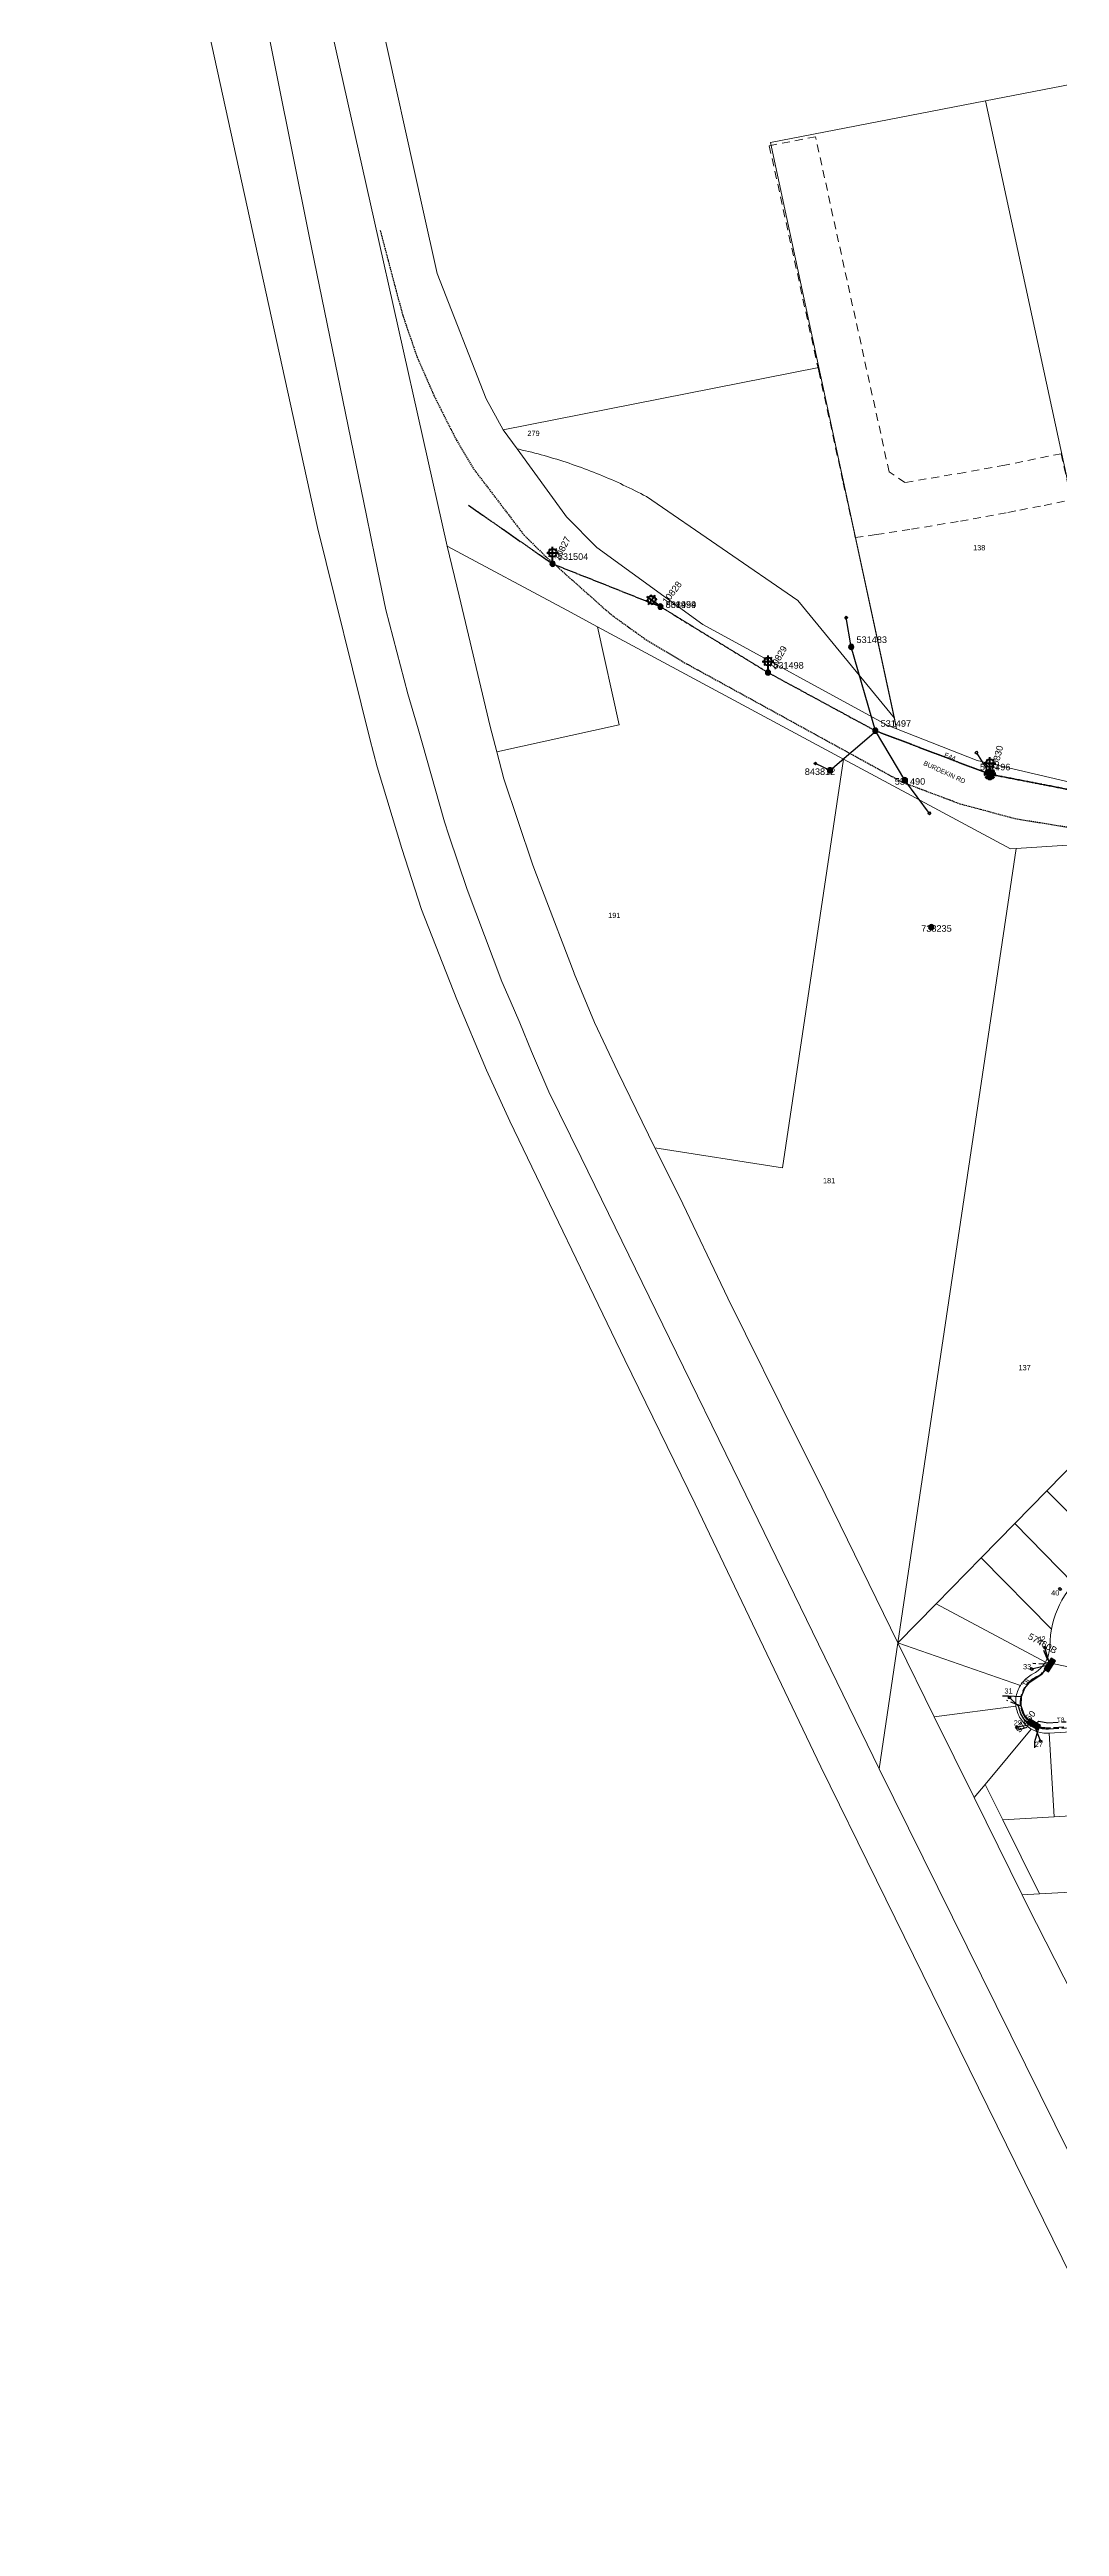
# Model space of a CAD drawing. Header units: metres. Extents: x 302094 to 304730, y 6265242 to 6268907.
# Drawn here: x 302990 to 303376, y 6267187 to 6268134 of the extents above; entities that cross this region are included whole.
import ezdxf
from ezdxf.enums import TextEntityAlignment as Align

# ---------------------------------------------------------------- set-up
doc = ezdxf.new("R2010")
doc.units = ezdxf.units.M
for name, pattern in [('Cable Exist OH', [1, 1, 0]), ('Cable Exist UG', [8.2, 4, -1.2, 1.8, -1.2]), ('Dash', [5, 3, -2]), ('DASHED', [0.75, 0.5, -0.25])]:
    doc.linetypes.add(name, pattern=pattern)
doc.layers.get('0').update_dxf_attribs({"color": 6})
for name, color, linetype, lineweight in [('Cadastre Developer_SP_EXT', 9, 'Continuous', 5), ('Cadastre Land Parcels_SP_EXT', 7, 'Continuous', 5), ('Cadastre Roads_SP_EXT', 9, 'Continuous', 5)]:
    doc.layers.add(name, color=color, linetype=linetype, lineweight=lineweight)
for name, color, linetype in [('Duct_SP_EXT', 7, 'Continuous'), ('Equip_SP_SL_EXT', 7, 'Continuous'), ('Mains_LV_EXT', 5, 'Continuous'), ('Mains_SL_EXT', 3, 'Continuous'), ('Services_SP_EXT', 7, 'Continuous'), ('SupportsOH_SP_TR_HV_LV_SL_EXT', 7, 'Continuous'), ('SupportsUG_SP_LV_EXT', 7, 'Continuous'), ('Trench_SP_EXT', 7, 'Continuous')]:
    doc.layers.add(name, color=color, linetype=linetype)
doc.layers.add('UNKNOWN_FEATURES', color=1, linetype='DASHED', plot=False)
doc.styles.add('iecARIAL', font='arial.ttf', dxfattribs={"height": 2})
doc.styles.add('POLE_LABEL', font='arial.ttf')
doc.styles.get("Standard").update_dxf_attribs({"font": 'arial.ttf'})

# ---------------------------------------------------------------- blocks, each defined once
blk = doc.blocks.new('PILLAR_EXT')
blk.add_hatch(color=256).paths.add_polyline_path([(-2.475, 0.99), (-2.475, -0.99), (2.475, -0.99), (2.475, 0.99)])
blk.add_lwpolyline([(-2.475, -0.99), (2.475, -0.99), (2.475, 0.99), (-2.475, 0.99)], close=True)
for tag, p, flags in [('OWNED_BY', (0, -0.2), 9), ('STATE', (0, -0.4), 9), ('SUPPORT_TYPE', (0, -0.6), 9), ('STREETNAME', (0, -1.8), 9), ('SUBURB', (0, -2), 1), ('USAGE', (0, -0.8), 9), ('LEGEND', (0, -1), 9), ('LOCATION', (0, -1.2), 9), ('NOTES', (0, -1.4), 9), ('PARENT', (0, -1.6), 9)]:
    blk.add_attdef(tag, p, '', height=0.2, dxfattribs=dict(flags=flags))
at = {"style": 'iecARIAL', "flags": 8}
blk.add_attdef('ASSET_NUM', (1.5, 3.5), '', height=2.5, dxfattribs=at)
blk = doc.blocks.new('SL_LANTERN_EXT')
at = {"lineweight": 40}
for p, q in [((-2.25, 4.22), (2.25, 4.22)), ((-1.46, 5.68), (-1.06, 5.28)), ((-1.46, 2.76), (-1.06, 3.16)), ((0, 1.97), (0, 6.47)), ((0, 0), (0, 2.72)), ((1.46, 5.68), (1.06, 5.28)), ((1.46, 2.76), (1.06, 3.16))]:
    blk.add_line(p, q, dxfattribs=at)
blk.add_circle((0, 4.22), 1.5, dxfattribs=at)
at = {"style": 'iecARIAL', "flags": 8}
blk.add_attdef('ASSET_NUM', (1.5, 1.5), '', height=2.5, dxfattribs=at)
for tag, p, height, flags in [('OPERATING_VOLTAGE', (0.98, -1.65), 0.2, 9), ('ORIENTATION', (0.98, -1.85), 0.2, 9), ('OWNED_BY', (0.98, -2.05), 0.2, 9), ('STATE', (0.98, -2.25), 0.2, 9), ('STREETNAME', (0.98, -9.25), 0.2, 9), ('SUBURB', (0.98, -9.45), 0.2, 1), ('CONSTRUCTED_VOLTAGE', (0.98, -0.65), 0.2, 9), ('CONTROL_TYPE', (0.98, -0.85), 0.2, 9), ('LANTERN_PURPOSE', (0.98, -1.05), 0.2, 9), ('LANTERN_TYPE', (0.98, -1.25), 0.2, 9), ('NO_PHASES', (0.98, -1.45), 0.2, 9), ('USAGE', (0.98, -2.45), 0.2, 9), ('CEXIST', (0.98, -2.65), 0.2, 9), ('CNEW', (0.98, -2.85), 0.2, 9), ('CNUMBER', (0.98, -3.05), 0.2, 9), ('CREMOVE', (0.98, -3.25), 0.2, 9), ('CREPLACE', (0.98, -3.45), 0.2, 9), ('LKINGHEIGHT', (0.98, -3.65), 0.2, 9), ('LBRACKET', (0.98, -3.85), 0.2, 9), ('LBRACKETVOCAB', (0.98, -4.05), 0.2, 9), ('LCATEGORY', (0.98, -4.25), 0.2, 9), ('LCHARGE1', (0.98, -4.45), 0.2, 9), ('LCHARGE1PERCENT', (0.98, -4.65), 0.2, 9), ('LCHARGE2', (0.98, -4.85), 0.2, 9), ('LCHARGE2PERCENT', (0.98, -5.05), 0.2, 9), ('LCHARGE3', (0.98, -5.25), 0.2, 9), ('LCHARGE3PERCENT', (0.98, -5.45), 0.2, 9), ('LEXIST', (0.98, -5.65), 0.2, 9), ('LLAMP', (0.98, -5.85), 0.2, 9), ('LLAMPVOCAB', (0.98, -6.05), 0.2, 9), ('LMAST', (0.98, -6.25), 0.2, 9), ('LMASTVOCAB', (0.98, -6.45), 0.2, 9), ('LNEW', (0.98, -6.65), 0.2, 9), ('LANTNUMBER', (0.98, -6.85), 0.2, 9), ('LOUTREACH', (0.98, -7.25), 0.2, 9), ('LOUTREACHVOCAB', (0.98, -7.45), 0.2, 9), ('LRATECODE', (0.98, -7.65), 0.2, 9), ('LREMOVE', (0.98, -7.85), 0.2, 9), ('LREPLACE', (0.98, -8.05), 0.2, 9), ('LTYPE', (0.98, -8.25), 0.2, 9), ('LTYPEVOCAB', (0.98, -8.45), 0.2, 9), ('LEGEND', (0.98, -8.65), 0.2, 9), ('LOCATION', (0.98, -8.85), 0.2, 9), ('NOTES', (0.98, -9.05), 0.2, 9), ('LNUMBER', (2.18, -3.25), 2.5, 8)]:
    blk.add_attdef(tag, p, '', height=height, dxfattribs=dict(flags=flags))
blk = doc.blocks.new('SL_NIGHTWATCH_EXT')
at = {"lineweight": 40}
h = blk.add_hatch(color=256, dxfattribs=at)
h.paths.add_polyline_path([(0.39, 1.96, 0.098491), (-0.39, 1.96), (-0.2, 0.98, -0.098491), (0.19, 0.98)])
h.paths.add_polyline_path([(0.55, 0.83, -0.098491), (0.83, 0.56), (1.66, 1.11, 0.098491), (1.11, 1.66)])
h.paths.add_polyline_path([(0.98, 0.2, -0.098491), (0.98, -0.19), (1.96, -0.39, 0.098491), (1.96, 0.39)])
h.paths.add_polyline_path([(0.83, -0.55, -0.098491), (0.56, -0.83), (1.11, -1.66, 0.098491), (1.66, -1.11)])
h.paths.add_polyline_path([(-0.19, -0.98), (-0.39, -1.96, 0.098491), (0.39, -1.96), (0.2, -0.98, -0.098491)])
h.paths.add_polyline_path([(-0.83, -0.56), (-1.66, -1.11, 0.098491), (-1.11, -1.66), (-0.55, -0.83, -0.098491)])
h.paths.add_polyline_path([(-0.98, 0.19), (-1.96, 0.39, 0.098491), (-1.96, -0.39), (-0.98, -0.2, -0.098491)])
h.paths.add_polyline_path([(-1.11, 1.66, 0.098491), (-1.66, 1.11), (-0.83, 0.55, -0.098491), (-0.56, 0.83)])
for p, q in [((-1.16, 1.63), (-1.16, 1.63, 0)), ((-1.1, 1.64), (-1.1, 1.64, 0)), ((1.08, 1.63), (1.08, 1.63, 0)), ((-0.86, -0.57), (-0.86, -0.57, 0)), ((0.82, -0.57), (0.82, -0.57, 0)), ((1.13, -1.65), (1.13, -1.65, 0)), ((1.96, -0.37), (1.96, -0.37, 0))]:
    blk.add_line(p, q, dxfattribs=at)
for points in [[(-0.98, 0.19, 0.098491), (-0.98, -0.2), (-1.96, -0.39, -0.098491), (-1.96, 0.39)], [(-0.56, 0.83, 0.098491), (-0.83, 0.55), (-1.66, 1.11, -0.098491), (-1.11, 1.66)], [(-0.2, 0.98, -0.098491), (0.19, 0.98), (0.39, 1.96, 0.098491), (-0.39, 1.96)], [(0.83, 0.56), (1.66, 1.11, 0.098491), (1.11, 1.66), (0.55, 0.83, -0.098491)], [(0.98, -0.19), (1.96, -0.39, 0.098491), (1.96, 0.39), (0.98, 0.2, -0.098491)], [(-0.83, -0.56, 0.098491), (-0.55, -0.83), (-1.11, -1.66, -0.098491), (-1.66, -1.11)], [(0.2, -0.98), (0.39, -1.96, -0.098491), (-0.39, -1.96), (-0.19, -0.98, 0.098491)], [(0.56, -0.83), (1.11, -1.66, 0.098491), (1.66, -1.11), (0.83, -0.55, -0.098491)]]:
    blk.add_lwpolyline(points, format="xyb", close=True, dxfattribs=at)
blk.add_circle((0, 0), 1, dxfattribs=at)
blk = doc.blocks.new('CCP_EXT')
blk.add_wipeout([(0, 0.57), (0.57, 0), (0, -0.57), (-0.57, 0)])
blk.add_lwpolyline([(-0.57, 0), (0, 0.57), (0.57, 0), (0, -0.57), (-0.57, 0)])
at = {"flags": 1}
blk.add_attdef('Z', (0, 0), '', height=0.2, dxfattribs=at)
at = {"flags": 9}
for tag, p in [('CCP_TYPE', (0, 0)), ('CONSTRUCTED_VOLTAGE', (0, -0.2)), ('OPERATING_VOLTAGE', (0, -0.6)), ('ORIENTATION', (0, -0.8)), ('OWNED_BY', (0, -1)), ('STATE', (0, -1.8)), ('NO_PHASES', (0, -0.4)), ('USAGE', (0, -1.2)), ('LEGEND', (0, -1.4)), ('LIFE_SUPPORT', (0, -1.6)), ('NOTES', (0, -2))]:
    blk.add_attdef(tag, text='', height=0.2, dxfattribs=at).set_placement(p, align=Align.MIDDLE_LEFT)
blk = doc.blocks.new('POLE_EXT')
blk.add_hatch(color=256).paths.add_polyline_path([(-1, 0, 1), (1, 0, 1)])
blk.add_lwpolyline([(-1, 0, 1), (1, 0, 1)], format="xyb", close=True)
for tag, height, flags, p in [('pNumber', 2.5, 8, (-17.84, 2.07)), ('OWNED_BY', 0.2, 9, (1.35, -0.4)), ('SPECIAL_USE', 0.2, 9, (1.35, -0.8)), ('STATE', 0.2, 9, (1.35, -1)), ('cLV', 0.2, 9, (1.35, -1.4)), ('hDepth', 0.2, 9, (1.35, -1.6)), ('hDia', 0.2, 9, (1.35, -1.8)), ('cHV', 0.2, 9, (1.35, -2)), ('cLinedev', 0.2, 9, (1.35, -3.4)), ('pExisting', 0.2, 9, (1.35, -3.8)), ('pFooting', 0.2, 9, (1.35, -4.4)), ('pNew', 0.2, 9, (1.35, -4.6)), ('pRelocate', 0.2, 9, (1.35, -5)), ('pRemove', 0.2, 9, (1.35, -5.2)), ('pReplace', 0.2, 9, (1.35, -5.4)), ('pStay', 0.2, 9, (1.35, -5.6)), ('pType', 0.2, 9, (1.35, -5.8)), ('cspan', 0.2, 9, (1.35, -6)), ('STREETNAME', 0.2, 9, (1.35, -6.2)), ('SUBURB', 0.2, 9, (1.35, -6.4)), ('OPERATED_BY', 0.2, 9, (1.36, -7.01)), ('PARENT', 0.2, 9, (1.35, -0.6)), ('USAGE', 0.2, 9, (1.35, -1.2)), ('LBRACKET', 0.2, 9, (1.35, -2.2)), ('LExisting', 0.2, 9, (1.35, -2.4)), ('LANTNUMBER', 0.2, 9, (1.35, -2.6)), ('LOther', 0.2, 9, (1.35, -2.8)), ('LRemove', 0.2, 9, (1.35, -3)), ('LEGEND', 0.2, 9, (1.35, -3.2)), ('LOCATION', 0.2, 9, (1.35, -3.6)), ('PFNUMBER', 0.2, 9, (1.35, -4)), ('NEWPFNUMBER', 0.2, 9, (1.35, -4.2)), ('NOTES', 0.2, 9, (1.35, -6.6)), ('MAINTAINED_BY', 0.2, 9, (1.36, -6.81))]:
    blk.add_attdef(tag, text='', height=height, dxfattribs=dict(flags=flags)).set_placement(p, align=Align.MIDDLE_LEFT)
at = {"style": 'POLE_LABEL'}
for tag, height, flags, p in [('STRUCTURE_PLANT_NUMBER', 0.2, 9, (1.35, 0.03)), ('ASSET_NUM', 2.5, 8, (2, 2)), ('STREET_CODE', 0.2, 9, (1.35, -0.2))]:
    blk.add_attdef(tag, text='', height=height, dxfattribs=dict(at, flags=flags)).set_placement(p, align=Align.MIDDLE_LEFT)
at = {"flags": 1}
blk.add_attdef('Z', (1.35, -7.33), '', height=0.2, dxfattribs=at)

msp = doc.modelspace()

# ---------------------------------------------------------------- linework, layer by layer
at = {"layer": 'Cadastre Developer_SP_EXT', "linetype": 'Dash'}
msp.add_lwpolyline([(303264.92, 6268096.88), (303283.68, 6268011.46), (303283.84, 6268010.74), (303293.19, 6267968.14), (303297.8, 6267947.13), (303305.81, 6267948.29), (303319.29, 6267950.36), (303329.21, 6267951.97), (303337.93, 6267953.47), (303342.83, 6267954.33), (303347.67, 6267955.2), (303352.48, 6267956.09), (303356.12, 6267956.78), (303360.66, 6267957.64), (303369.91, 6267959.47), (303380.31, 6267961.6), (303376.46, 6267979.19), (303354.94, 6267974.87), (303339.66, 6267972.05), (303316.72, 6267968.17), (303310.71, 6267972.28), (303282.59, 6268100.34), (303264.92, 6268096.88)], close=True, dxfattribs=at)
at = {"layer": 'Cadastre Land Parcels_SP_EXT', "linetype": 'Continuous'}
for points in [[(303040.23, 6268305.98), (303089, 6268063), (303111.06, 6267955.54), (303114.38, 6267939.34), (303118.45, 6267919.56), (303126.87, 6267887.42), (303130.8, 6267874.11), (303132.26, 6267868.75), (303140.79, 6267838.54), (303142.5, 6267833.41), (303149.43, 6267812.73), (303162.75, 6267777.5), (303165.86, 6267770.27), (303169.6, 6267761.67), (303174.13, 6267750.84), (303180.66, 6267735.31), (303193.02, 6267710.33), (303226.84, 6267641.16), (303253.62, 6267586.11), (303302.28, 6267486.1), (303306.86, 6267476.68), (303314.02, 6267524.79), (303314.02, 6267524.79), (303283.77, 6267586.83), (303276.18, 6267601.79), (303249.11, 6267656.58), (303230.65, 6267695.24), (303221.15, 6267713.98), (303221.06, 6267714.16), (303207.07, 6267743.01), (303198.2, 6267761.84), (303190.37, 6267780.62), (303190.34, 6267780.7), (303178.22, 6267812.27), (303175.32, 6267819.93), (303174.43, 6267822.3), (303163.49, 6267855), (303160.81, 6267865.26), (303158.3, 6267874.91), (303146.41, 6267924.93), (303141.9, 6267943.93), (303113.96, 6268068.43), (303007.56, 6268542.58)], [(303452.44, 6267182.26), (303446.74, 6267193.73), (303306.86, 6267476.68), (303302.28, 6267486.1), (303253.62, 6267586.11), (303226.84, 6267641.16), (303193.02, 6267710.33), (303180.66, 6267735.31), (303174.13, 6267750.84), (303169.6, 6267761.67), (303165.86, 6267770.27), (303162.75, 6267777.5), (303149.43, 6267812.73), (303142.5, 6267833.41), (303140.79, 6267838.54), (303132.26, 6267868.75), (303130.8, 6267874.11), (303126.87, 6267887.42), (303118.45, 6267919.56), (303114.38, 6267939.34), (303111.06, 6267955.54), (303089, 6268063), (303040.23, 6268305.98)], [(303853.74, 6266458.08), (303815.53, 6266508.3), (303812.49, 6266512.29), (303782.17, 6266552.14), (303776.09, 6266555.18), (303734.78, 6266575.83), (303685.19, 6266661.93), (303284.6, 6267477.49), (303236.57, 6267577.94), (303209.74, 6267633.01), (303165.76, 6267724.13), (303156.9, 6267743.59), (303145.52, 6267770.65), (303132.02, 6267805.04), (303124.54, 6267828.4), (303115.1, 6267859.52), (303112.3, 6267870.23), (303092.27, 6267950.95), (303092.27, 6267950.95), (303024.05, 6268262.56), (302944.71, 6268050.34)], [(303024.05, 6268262.56), (303092.27, 6267950.95), (303112.3, 6267870.23), (303115.1, 6267859.52), (303124.54, 6267828.4), (303132.02, 6267805.04), (303145.52, 6267770.65), (303156.9, 6267743.59), (303165.76, 6267724.13), (303209.74, 6267633.01), (303236.57, 6267577.94), (303284.6, 6267477.49), (303685.19, 6266661.93)], [(303483.03, 6267184.74), (303424.14, 6267304.24), (303401.76, 6267349.33), (303363.6, 6267424.33), (303361.52, 6267428.54), (303343.17, 6267465.72), (303327.94, 6267496.57), (303314.02, 6267524.79), (303306.86, 6267476.68), (303446.74, 6267193.73), (303452.44, 6267182.26)]]:
    msp.add_lwpolyline(points, dxfattribs=at)
for points in [[(303498.55, 6267857.15), (303458.6, 6267972.57), (303424.72, 6268128.89), (303347.55, 6268114.04), (303404.15, 6267852.34), (303417.03, 6267851.85), (303498.55, 6267857.15)], [(303347.55, 6268114.04), (303265.4, 6268098.18), (303313.59, 6267874.05), (303344.33, 6267861.96), (303381.9, 6267853.19), (303404.15, 6267852.34), (303347.55, 6268114.04)], [(303283.9, 6268012.13), (303163.28, 6267988.36), (303168.56, 6267981.08), (303169.33, 6267980.89), (303170.54, 6267980.61), (303171.74, 6267980.33), (303172.95, 6267980.04), (303174.15, 6267979.74), (303175.36, 6267979.43), (303176.56, 6267979.11), (303177.75, 6267978.79), (303178.95, 6267978.46), (303180.14, 6267978.12), (303181.34, 6267977.77), (303182.52, 6267977.42), (303183.71, 6267977.06), (303184.9, 6267976.69), (303186.08, 6267976.31), (303187.26, 6267975.93), (303188.44, 6267975.54), (303189.61, 6267975.14), (303190.78, 6267974.74), (303191.95, 6267974.32), (303193.12, 6267973.9), (303194.28, 6267973.47), (303195.45, 6267973.04), (303196.61, 6267972.59), (303197.76, 6267972.14), (303198.91, 6267971.69), (303200.06, 6267971.22), (303201.21, 6267970.75), (303202.35, 6267970.27), (303203.5, 6267969.78), (303204.63, 6267969.29), (303205.77, 6267968.79), (303206.9, 6267968.28), (303208.03, 6267967.77), (303209.15, 6267967.24), (303210.27, 6267966.72), (303211.39, 6267966.18), (303212.51, 6267965.63), (303213.62, 6267965.08), (303214.73, 6267964.53), (303215.83, 6267963.96), (303216.93, 6267963.39), (303218.03, 6267962.81), (303275.81, 6267923.09), (303312.72, 6267878.1), (303283.9, 6268012.13)], [(303312.72, 6267878.1), (303275.81, 6267923.09), (303218.03, 6267962.81), (303216.93, 6267963.39), (303215.83, 6267963.96), (303214.73, 6267964.53), (303213.62, 6267965.08), (303212.51, 6267965.63), (303211.39, 6267966.18), (303210.27, 6267966.72), (303209.15, 6267967.24), (303208.03, 6267967.77), (303206.9, 6267968.28), (303205.77, 6267968.79), (303204.63, 6267969.29), (303203.5, 6267969.78), (303202.35, 6267970.27), (303201.21, 6267970.75), (303200.06, 6267971.22), (303198.91, 6267971.69), (303197.76, 6267972.14), (303196.61, 6267972.59), (303195.45, 6267973.04), (303194.28, 6267973.47), (303193.12, 6267973.9), (303191.95, 6267974.32), (303190.78, 6267974.74), (303189.61, 6267975.14), (303188.44, 6267975.54), (303187.26, 6267975.93), (303186.08, 6267976.31), (303184.9, 6267976.69), (303183.71, 6267977.06), (303182.52, 6267977.42), (303181.34, 6267977.77), (303180.14, 6267978.12), (303178.95, 6267978.46), (303177.75, 6267978.79), (303176.56, 6267979.11), (303175.36, 6267979.43), (303174.15, 6267979.74), (303172.95, 6267980.04), (303171.74, 6267980.33), (303170.54, 6267980.61), (303169.33, 6267980.89), (303168.56, 6267981.08), (303186.76, 6267956.03), (303187.46, 6267955.07), (303199.07, 6267943.41), (303239.52, 6267913.92), (303309.93, 6267875.49), (303313.59, 6267874.05), (303312.72, 6267878.1)], [(303207.59, 6267875.55), (303199.24, 6267913.09), (303187.51, 6267919.4), (303141.9, 6267943.93), (303146.41, 6267924.93), (303158.3, 6267874.91), (303160.81, 6267865.26), (303207.59, 6267875.55)], [(303293.32, 6267862.48), (303199.24, 6267913.09), (303207.59, 6267875.55), (303160.81, 6267865.26), (303163.49, 6267855), (303174.43, 6267822.3), (303175.32, 6267819.93), (303178.22, 6267812.27), (303190.34, 6267780.7), (303190.37, 6267780.62), (303198.2, 6267761.84), (303207.07, 6267743.01), (303221.06, 6267714.16), (303221.15, 6267713.98), (303269.99, 6267706.36), (303293.32, 6267862.48)], [(303359.22, 6267828.34), (303357.07, 6267828.21), (303293.32, 6267862.48), (303269.99, 6267706.36), (303221.15, 6267713.98), (303230.65, 6267695.23), (303249.11, 6267656.58), (303276.18, 6267601.79), (303283.77, 6267586.83), (303314.02, 6267524.79), (303359.22, 6267828.34)], [(303328.69, 6267539.75), (303345.92, 6267557.34), (303358.73, 6267570.41), (303370.97, 6267582.9), (303383.82, 6267596), (303419.96, 6267832.24), (303359.22, 6267828.34), (303314.02, 6267524.79), (303328.69, 6267539.75)], [(303406.79, 6267573.12), (303383.82, 6267596), (303370.97, 6267582.9), (303393.79, 6267560.22), (303406.79, 6267573.12)], [(303381.21, 6267547.55), (303383.33, 6267549.84), (303393.79, 6267560.22), (303370.97, 6267582.9), (303358.73, 6267570.41), (303381.21, 6267547.55)], [(303381.21, 6267547.55), (303358.73, 6267570.41), (303345.92, 6267557.34), (303372.77, 6267530.02), (303373.19, 6267531.94), (303373.71, 6267533.84), (303374.33, 6267535.71), (303375.04, 6267537.54), (303375.85, 6267539.33), (303376.75, 6267541.08), (303377.74, 6267542.79), (303378.81, 6267544.43), (303379.97, 6267546.02), (303381.21, 6267547.55)], [(303372.77, 6267530.02), (303345.92, 6267557.34), (303328.69, 6267539.75), (303370.41, 6267517.44), (303370.71, 6267517.99), (303370.99, 6267518.55), (303371.24, 6267519.12), (303371.46, 6267519.71), (303371.64, 6267520.31), (303371.8, 6267520.92), (303371.92, 6267521.54), (303372.01, 6267522.16), (303372.07, 6267522.78), (303372.1, 6267523.41), (303372.2, 6267525.62), (303372.42, 6267527.83), (303372.77, 6267530.02)], [(303370.41, 6267517.44), (303328.69, 6267539.75), (303314.02, 6267524.79), (303360.85, 6267508.52), (303361.21, 6267509.07), (303361.6, 6267509.6), (303362.01, 6267510.1), (303362.46, 6267510.59), (303362.92, 6267511.04), (303363.41, 6267511.48), (303363.93, 6267511.88), (303364.46, 6267512.26), (303365.02, 6267512.6), (303366.13, 6267513.21), (303366.64, 6267513.53), (303367.15, 6267513.87), (303367.63, 6267514.24), (303368.09, 6267514.63), (303368.54, 6267515.05), (303368.96, 6267515.49), (303369.36, 6267515.95), (303369.73, 6267516.43), (303370.08, 6267516.92), (303370.41, 6267517.44)], [(303360.85, 6267508.52), (303314.02, 6267524.79), (303327.94, 6267496.57), (303359.18, 6267500.68), (303359.12, 6267501.3), (303359.08, 6267501.93), (303359.08, 6267502.56), (303359.12, 6267503.19), (303359.18, 6267503.81), (303359.28, 6267504.44), (303359.41, 6267505.05), (303359.58, 6267505.66), (303359.77, 6267506.26), (303360, 6267506.84), (303360.25, 6267507.42), (303360.54, 6267507.98), (303360.85, 6267508.52)], [(303365.01, 6267491.89), (303364.47, 6267492.23), (303363.94, 6267492.59), (303363.43, 6267492.99), (303362.95, 6267493.41), (303362.49, 6267493.86), (303362.05, 6267494.33), (303361.64, 6267494.83), (303361.26, 6267495.34), (303360.9, 6267495.88), (303360.58, 6267496.43), (303360.28, 6267497), (303360.02, 6267497.59), (303359.79, 6267498.18), (303359.59, 6267498.79), (303359.42, 6267499.42), (303359.28, 6267500.04), (303359.18, 6267500.68), (303327.94, 6267496.57), (303343.17, 6267465.72), (303347.37, 6267470.7), (303365.01, 6267491.89)], [(303582.57, 6267440.44), (303593.36, 6267492.73), (303568.2, 6267496.2), (303559.62, 6267497.39), (303547.45, 6267498.76), (303540.96, 6267499.12), (303535.22, 6267499.43), (303522.97, 6267499.37), (303524.93, 6267467.4), (303505.85, 6267466.25), (303486.99, 6267465.12), (303468.12, 6267463.98), (303449.25, 6267462.85), (303430.38, 6267461.71), (303411.51, 6267460.58), (303392.64, 6267459.44), (303373.78, 6267458.31), (303354.13, 6267457.13), (303368.19, 6267428.9), (303582.57, 6267440.44)], [(303371.82, 6267490.26), (303371.17, 6267490.24), (303370.52, 6267490.25), (303369.88, 6267490.3), (303369.24, 6267490.38), (303368.61, 6267490.5), (303367.98, 6267490.65), (303367.36, 6267490.83), (303366.75, 6267491.05), (303366.16, 6267491.3), (303365.58, 6267491.58), (303365.01, 6267491.89), (303347.37, 6267470.7), (303354.13, 6267457.13), (303373.78, 6267458.31), (303371.82, 6267490.26)], [(303390.68, 6267491.42), (303371.82, 6267490.26), (303373.78, 6267458.31), (303392.64, 6267459.44), (303390.68, 6267491.42)], [(303368.19, 6267428.9), (303354.13, 6267457.13), (303347.37, 6267470.7), (303343.17, 6267465.72), (303361.52, 6267428.54), (303368.19, 6267428.9)], [(303656.53, 6267398.14), (303643.02, 6267443.69), (303631.85, 6267443.09), (303616.8, 6267442.28), (303582.57, 6267440.44), (303368.19, 6267428.9), (303361.52, 6267428.54), (303363.6, 6267424.33), (303401.76, 6267349.32), (303656.53, 6267398.14)]]:
    msp.add_lwpolyline(points, close=True, dxfattribs=at)
at = {"layer": 'Mains_LV_EXT', "linetype": 'Cable Exist OH'}
msp.add_lwpolyline([(303389.53, 6267848.9), (303349.23, 6267856.72)], dxfattribs=at)
at = {"layer": 'Mains_LV_EXT', "linetype": 'Cable Exist UG'}
msp.add_lwpolyline([(303365.97, 6267493.65), (303367.96, 6267494.88), (303371.33, 6267494.26), (303386.96, 6267495.2), (303390.56, 6267493.42)], dxfattribs=at)
at = {"layer": 'Mains_SL_EXT', "linetype": 'Cable Exist OH'}
for points in [[(303150.03, 6267959.5), (303182.12, 6267937.14)], [(303182.12, 6267937.14), (303223.34, 6267920.78)], [(303223.34, 6267920.78), (303264.44, 6267895.59)], [(303349.23, 6267856.72), (303389.53, 6267848.9), (303433.35, 6267848.91)]]:
    msp.add_lwpolyline(points, dxfattribs=at)
at = {"layer": 'Trench_SP_EXT', "linetype": 'Cable Exist UG'}
msp.add_lwpolyline([(303365.9, 6267493.31, 0.049669), (303366.44, 6267493.06)], format="xyb", dxfattribs=at)

# ---------------------------------------------------------------- block references
at = {"layer": 'Equip_SP_SL_EXT'}
ref = msp.add_blockref('SL_LANTERN_EXT', (303182.12, 6267937.14), dxfattribs=at)
ref.add_attrib('ASSET_NUM', '10827', dxfattribs={"layer": '0', "height": 2.5, "rotation": 63.22394, "style": 'iecARIAL'}).set_placement((303183.62, 6267938.64), align=Align.MIDDLE_LEFT)
ref = msp.add_blockref('SL_LANTERN_EXT', (303223.34, 6267920.78), dxfattribs=dict(at, rotation=52.82325277515474))
ref.add_attrib('ASSET_NUM', '10828', dxfattribs={"layer": '0', "height": 2.5, "rotation": 52.82295, "style": 'iecARIAL'}).set_placement((303224.84, 6267922.28), align=Align.MIDDLE_LEFT)
ref = msp.add_blockref('SL_LANTERN_EXT', (303264.44, 6267895.59), dxfattribs=at)
ref.add_attrib('ASSET_NUM', '10829', dxfattribs={"layer": '0', "height": 2.5, "rotation": 59.98804, "style": 'iecARIAL'}).set_placement((303265.94, 6267897.09), align=Align.MIDDLE_LEFT)
ref = msp.add_blockref('SL_LANTERN_EXT', (303349.23, 6267856.72), dxfattribs=at)
ref.add_attrib('ASSET_NUM', '10830', dxfattribs={"layer": '0', "height": 2.5, "rotation": 75.76948, "style": 'iecARIAL'}).set_placement((303350.74, 6267858.22), align=Align.MIDDLE_LEFT)
msp.add_blockref('SL_NIGHTWATCH_EXT', (303349.23, 6267856.72), dxfattribs=at)
msp.add_blockref('SL_NIGHTWATCH_EXT', (303349.23, 6267856.72), dxfattribs=at)
at = {"layer": 'SupportsOH_SP_TR_HV_LV_SL_EXT'}
ref = msp.add_blockref('POLE_EXT', (303182.12, 6267937.14), dxfattribs=at)
ref.add_attrib('ASSET_NUM', '531504', dxfattribs={"layer": '0', "height": 2.5, "rotation": 0.03671, "style": 'POLE_LABEL'}).set_placement((303184.12, 6267937.89), align=Align.BOTTOM_LEFT)
ref = msp.add_blockref('POLE_EXT', (303223.34, 6267920.78), dxfattribs=at)
ref.add_attrib('ASSET_NUM', '531499', dxfattribs={"layer": '0', "height": 2.5, "style": 'POLE_LABEL'}).set_placement((303225.34, 6267921.53), align=Align.MIDDLE_LEFT)
ref = msp.add_blockref('POLE_EXT', (303223.34, 6267920.78), dxfattribs=at)
ref.add_attrib('ASSET_NUM', '868954', dxfattribs={"layer": '0', "height": 2.5, "style": 'POLE_LABEL'}).set_placement((303225.34, 6267921.53), align=Align.MIDDLE_LEFT)
ref = msp.add_blockref('POLE_EXT', (303296.24, 6267905.38), dxfattribs=at)
ref.add_attrib('ASSET_NUM', '531483', dxfattribs={"layer": '0', "height": 2.5, "style": 'POLE_LABEL'}).set_placement((303298.24, 6267906.13), align=Align.BOTTOM_LEFT)
ref = msp.add_blockref('POLE_EXT', (303264.44, 6267895.59), dxfattribs=at)
ref.add_attrib('ASSET_NUM', '531498', dxfattribs={"layer": '0', "height": 2.5, "rotation": 359.95103, "style": 'POLE_LABEL'}).set_placement((303266.44, 6267896.34), align=Align.BOTTOM_LEFT)
ref = msp.add_blockref('POLE_EXT', (303305.46, 6267873.36), dxfattribs=at)
ref.add_attrib('ASSET_NUM', '531497', dxfattribs={"layer": '0', "height": 2.5, "style": 'POLE_LABEL'}).set_placement((303307.46, 6267874.11), align=Align.BOTTOM_LEFT)
ref = msp.add_blockref('POLE_EXT', (303316.68, 6267854.47), dxfattribs=at)
ref.add_attrib('ASSET_NUM', '531490', dxfattribs={"layer": '0', "height": 2.5, "rotation": 359.93115, "style": 'POLE_LABEL'}).set_placement((303318.68, 6267855.22), align=Align.TOP_CENTER)
ref = msp.add_blockref('POLE_EXT', (303326.8, 6267798.28), dxfattribs=at)
ref.add_attrib('ASSET_NUM', '738235', dxfattribs={"layer": '0', "height": 2.5, "style": 'POLE_LABEL'}).set_placement((303328.8, 6267799.03), align=Align.TOP_CENTER)
at = {"layer": 'SupportsUG_SP_LV_EXT'}
ref = msp.add_blockref('PILLAR_EXT', (303372.1, 6267516.38), dxfattribs=dict(at, rotation=236.5864460999788))
ref.add_attrib('ASSET_NUM', '57460B', dxfattribs={"layer": '0', "height": 2.5, "rotation": 330.31366, "style": 'iecARIAL'}).set_placement((303373.6, 6267519.88), align=Align.BOTTOM_RIGHT)
ref = msp.add_blockref('PILLAR_EXT', (303365.97, 6267493.65), dxfattribs=dict(at, rotation=330.0278410766843))
ref.add_attrib('ASSET_NUM', '57460', dxfattribs={"layer": '0', "height": 2.5, "rotation": 49.12727, "style": 'iecARIAL'}).set_placement((303367.48, 6267497.15), align=Align.BOTTOM_RIGHT)

# ---------------------------------------------------------------- texts
at = {"layer": 'Cadastre Land Parcels_SP_EXT'}
for s, p in [('279', (303172.51, 6267986)), ('138', (303342.82, 6267942.29)), ('191', (303203.37, 6267801.77)), ('181', (303285.45, 6267700.46)), ('137', (303360.17, 6267628.97)), ('40', (303372.62, 6267542.92)), ('42', (303367.4, 6267525.28)), ('33', (303361.88, 6267514.71)), ('31', (303354.78, 6267505.44)), ('29', (303358.32, 6267493.26)), ('27', (303366.36, 6267485.02))]:
    msp.add_text(s, height=2, dxfattribs=at).set_placement(p)
at = {"layer": 'Mains_LV_EXT'}
for s, rotation, p in [('E44', 338.06567, (303331.55, 6267863.44)), ('T8', 1.93945, (303374.83, 6267494.4))]:
    msp.add_text(s, height=1.8, rotation=rotation, dxfattribs=at).set_placement(p)

# ---------------------------------------------------------------- next in the draw order: block references
at = {"layer": 'Services_SP_EXT'}
for p in [(303294.35, 6267916.56), (303344.08, 6267864.95), (303282.54, 6267860.83), (303326.08, 6267841.76)]:
    msp.add_blockref('CCP_EXT', p, dxfattribs=at)
for p, rotation in [((303375.98, 6267545.35), 186.6015352962202), ((303370.22, 6267522.99), 104.6142487367936), ((303365.2, 6267514.8), 191.7450047068144), ((303356.68, 6267503.97), 135.2015551570113), ((303359.54, 6267492.59), 188.1285496713576), ((303368.55, 6267487.22), 290.7254282423905)]:
    msp.add_blockref('CCP_EXT', p, dxfattribs=dict(at, rotation=rotation))

# ---------------------------------------------------------------- next in the draw order: linework, layer by layer
at = {"layer": 'Cadastre Roads_SP_EXT', "linetype": 'Continuous'}
for points in [[(303007.56, 6268542.58), (303113.96, 6268068.43), (303141.9, 6267943.93), (303187.51, 6267919.4), (303199.24, 6267913.09), (303293.32, 6267862.48), (303357.07, 6267828.21), (303359.22, 6267828.34), (303419.96, 6267832.24)], [(303381.9, 6267853.19), (303344.33, 6267861.96), (303313.59, 6267874.05), (303309.93, 6267875.49), (303239.52, 6267913.92), (303199.07, 6267943.41), (303187.46, 6267955.07), (303186.76, 6267956.03), (303168.56, 6267981.08), (303163.28, 6267988.36), (303156.7, 6268000.19), (303138.08, 6268048.02), (303132.61, 6268072.61), (303115.92, 6268148.01)], [(303375.85, 6267539.33), (303375.04, 6267537.54), (303374.33, 6267535.71), (303373.71, 6267533.84), (303373.19, 6267531.94), (303372.77, 6267530.02), (303372.42, 6267527.83), (303372.2, 6267525.62), (303372.1, 6267523.41), (303372.07, 6267522.78), (303372.01, 6267522.16), (303371.92, 6267521.54), (303371.8, 6267520.92), (303371.64, 6267520.31), (303371.46, 6267519.71), (303371.24, 6267519.12), (303370.99, 6267518.55), (303370.71, 6267517.99), (303370.41, 6267517.44), (303381.18, 6267515.24)]]:
    msp.add_lwpolyline(points, dxfattribs=at)
at = {"layer": 'Duct_SP_EXT', "linetype": 'Continuous'}
for points in [[(303354.05, 6267504.57), (303356.33, 6267504.61), (303360.87, 6267504.32)], [(303366.41, 6267484.69), (303366.37, 6267487.08), (303367.93, 6267492.29)]]:
    msp.add_lwpolyline(points, dxfattribs=at)
at = {"layer": 'Mains_LV_EXT', "linetype": 'Cable Exist OH'}
msp.add_lwpolyline([(303349.23, 6267856.72), (303305.46, 6267873.36)], dxfattribs=at)
at = {"layer": 'Mains_LV_EXT', "linetype": 'Cable Exist UG'}
for points in [[(303365.97, 6267493.65), (303364.1, 6267495.2), (303362.33, 6267497.41), (303361.19, 6267500.79), (303361.29, 6267504.29), (303362.53, 6267507.44), (303364.48, 6267509.76), (303366.77, 6267511.28), (303369.25, 6267513), (303372.1, 6267516.38)], [(303391.66, 6267488.56), (303385.71, 6267493.12), (303371.45, 6267492.26), (303368.93, 6267492.49), (303365.97, 6267493.65)]]:
    msp.add_lwpolyline(points, dxfattribs=at)
at = {"layer": 'Mains_SL_EXT', "linetype": 'Cable Exist OH'}
msp.add_lwpolyline([(303264.44, 6267895.59), (303305.46, 6267873.36), (303349.23, 6267856.72)], dxfattribs=at)
at = {"layer": 'Services_SP_EXT'}
for points in [[(303305.46, 6267873.36), (303296.24, 6267905.38), (303294.35, 6267916.56)], [(303305.8, 6267873.23), (303288.14, 6267858.2), (303282.54, 6267860.83)], [(303326.08, 6267841.76), (303316.68, 6267854.47), (303305.46, 6267873.36)], [(303344.08, 6267864.95), (303349.23, 6267856.72)], [(303372.1, 6267516.38), (303370.22, 6267522.99)], [(303372.1, 6267516.38), (303365.2, 6267514.8)], [(303365.97, 6267493.65), (303363.63, 6267494.16), (303362.21, 6267495.75), (303361.06, 6267497.71), (303360.2, 6267500.62), (303356.68, 6267503.97)], [(303365.97, 6267493.65), (303359.54, 6267492.59)], [(303365.97, 6267493.65), (303368.55, 6267487.22)]]:
    msp.add_lwpolyline(points, dxfattribs=at)
at = {"layer": 'Trench_SP_EXT', "linetype": 'Cable Exist UG'}
for points in [[(303369.67, 6267522.07), (303371.92, 6267516.62), (303365.62, 6267516.87)], [(303360.9, 6267500.71), (303355.68, 6267502.8)], [(303359.63, 6267491.39), (303365.86, 6267493.35)], [(303371.55, 6267491.96), (303390.85, 6267493.07)]]:
    msp.add_lwpolyline(points, dxfattribs=at)
for points in [[(303367.1, 6267511.82, 0.134772), (303371.92, 6267516.62)], [(303361.39, 6267498.78, -0.364598), (303366.22, 6267511.32)], [(303366.22, 6267511.32, -0.053779), (303367.1, 6267511.82)], [(303365.79, 6267493.43, -0.16135), (303361.39, 6267498.78)], [(303366.44, 6267493.06, 0.125338), (303370.47, 6267492.02)], [(303370.47, 6267492.02, 0.051272), (303371.55, 6267491.96)]]:
    msp.add_lwpolyline(points, format="xyb", dxfattribs=at)
at = {"layer": 'UNKNOWN_FEATURES'}
msp.add_lwpolyline([(303116.26, 6268064.45), (303124.87, 6268032.03), (303130.35, 6268016.15), (303136.92, 6268001.14), (303145.36, 6267984.38), (303151.93, 6267973.43), (303171.21, 6267948.12), (303179.65, 6267939.8), (303204.35, 6267917.83), (303217.71, 6267908.25), (303231.74, 6267899.81), (303315.7, 6267853.75), (303337.72, 6267845.48), (303358.86, 6267839.78), (303379.57, 6267836.44)], dxfattribs=at)

# ---------------------------------------------------------------- next in the draw order: block references
at = {"layer": 'SupportsOH_SP_TR_HV_LV_SL_EXT'}
ref = msp.add_blockref('POLE_EXT', (303288.14, 6267858.2), dxfattribs=at)
ref.add_attrib('ASSET_NUM', '843812', dxfattribs={"layer": '0', "height": 2.5, "style": 'POLE_LABEL'}).set_placement((303290.14, 6267858.95), align=Align.TOP_RIGHT)
ref = msp.add_blockref('POLE_EXT', (303349.23, 6267856.72), dxfattribs=at)
ref.add_attrib('ASSET_NUM', '531496', dxfattribs={"layer": '0', "height": 2.5, "rotation": 0.02215, "style": 'POLE_LABEL'}).set_placement((303351.24, 6267857.47), align=Align.BOTTOM_CENTER)

# ---------------------------------------------------------------- next in the draw order: texts
at = {"layer": 'Cadastre Roads_SP_EXT'}
msp.add_text('BURDEKIN RD', height=1.8, rotation=335.22551, dxfattribs=at).set_placement((303323.63, 6267860.34))
at = {"layer": 'Mains_LV_EXT'}
msp.add_text('T8', height=1.8, rotation=57.80196, dxfattribs=at).set_placement((303363.05, 6267507.91))

doc.saveas('drawing.dxf')
